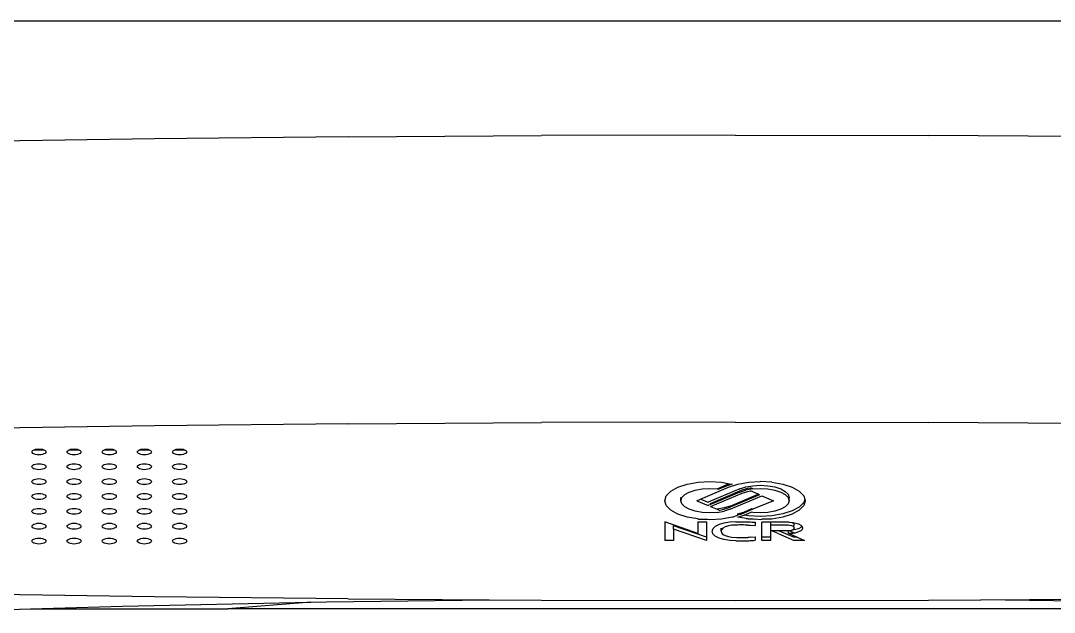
# Model space of a CAD drawing. Extents: x 41.9 to 126, y -21.3 to 38.1.
# Drawn here: x 73.118 to 73.706, y 18.525 to 18.861 of the extents above; entities that cross this region are included whole.
import ezdxf

# ---------------------------------------------------------------- set-up
doc = ezdxf.new("R2010")
doc.units = 0
doc.layers.get('0').update_dxf_attribs({"linetype": 'CONTINUOUS'})
doc.layers.add('AIO_ARQUITETURA', color=8, linetype='CONTINUOUS')

# ---------------------------------------------------------------- blocks, each defined once
blk = doc.blocks.new('Planta Baixa - R00')
at = {"layer": 'AIO_ARQUITETURA'}
for p, q in [((1.43164, 7.11242), (1.8729, 7.11242)), ((1.65227, 7.09614), (1.62475, 7.09609)), ((1.65227, 7.09614), (1.67979, 7.09609)), ((1.56973, 7.09562), (1.54223, 7.09521)), ((1.59724, 7.09591), (1.56973, 7.09562)), ((1.59724, 7.09591), (1.62475, 7.09609)), ((1.7073, 7.09591), (1.67979, 7.09609)), ((1.59724, 7.05513), (1.56973, 7.05483)), ((1.59724, 7.05513), (1.62475, 7.0553)), ((1.65227, 7.05536), (1.62475, 7.0553)), ((1.65227, 7.05536), (1.67979, 7.0553)), ((1.7073, 7.05513), (1.67979, 7.0553)), ((1.56973, 7.05483), (1.54223, 7.05442)), ((1.55227, 7.05113), (1.55231, 7.05124)), ((1.55231, 7.05103), (1.55227, 7.05113)), ((1.55231, 7.05124), (1.55241, 7.05135)), ((1.55241, 7.05092), (1.55231, 7.05103)), ((1.55241, 7.05135), (1.55258, 7.05144)), ((1.55256, 7.05084), (1.55241, 7.05092)), ((1.55277, 7.05077), (1.55256, 7.05084)), ((1.55258, 7.05144), (1.55277, 7.0515)), ((1.55258, 7.05144), (1.55396, 7.05144)), ((1.55277, 7.0515), (1.55301, 7.05154)), ((1.55301, 7.05073), (1.55277, 7.05077)), ((1.55301, 7.05154), (1.55327, 7.05156)), ((1.55327, 7.05071), (1.55301, 7.05073)), ((1.55327, 7.05156), (1.55353, 7.05154)), ((1.55353, 7.05073), (1.55327, 7.05071)), ((1.55353, 7.05154), (1.55377, 7.0515)), ((1.55377, 7.05077), (1.55353, 7.05073)), ((1.55377, 7.0515), (1.55396, 7.05144)), ((1.55398, 7.05084), (1.55377, 7.05077)), ((1.55396, 7.05144), (1.55414, 7.05135)), ((1.55414, 7.05092), (1.55398, 7.05084)), ((1.55414, 7.05135), (1.55424, 7.05124)), ((1.55424, 7.05103), (1.55414, 7.05092)), ((1.55424, 7.05124), (1.55427, 7.05113)), ((1.55427, 7.05113), (1.55424, 7.05103)), ((1.55727, 7.05113), (1.55731, 7.05124)), ((1.55731, 7.05103), (1.55727, 7.05113)), ((1.55731, 7.05124), (1.55741, 7.05135)), ((1.55741, 7.05092), (1.55731, 7.05103)), ((1.55741, 7.05135), (1.55758, 7.05144)), ((1.55756, 7.05084), (1.55741, 7.05092)), ((1.55777, 7.05077), (1.55756, 7.05084)), ((1.55758, 7.05144), (1.55777, 7.0515)), ((1.55758, 7.05144), (1.55896, 7.05144)), ((1.55777, 7.0515), (1.55801, 7.05154)), ((1.55801, 7.05073), (1.55777, 7.05077)), ((1.55801, 7.05154), (1.55827, 7.05156)), ((1.55827, 7.05071), (1.55801, 7.05073)), ((1.55827, 7.05156), (1.55853, 7.05154)), ((1.55853, 7.05073), (1.55827, 7.05071)), ((1.55853, 7.05154), (1.55877, 7.0515)), ((1.55877, 7.05077), (1.55853, 7.05073)), ((1.55877, 7.0515), (1.55896, 7.05144)), ((1.55898, 7.05084), (1.55877, 7.05077)), ((1.55896, 7.05144), (1.55914, 7.05135)), ((1.55914, 7.05092), (1.55898, 7.05084)), ((1.55914, 7.05135), (1.55924, 7.05124)), ((1.55924, 7.05103), (1.55914, 7.05092)), ((1.55924, 7.05124), (1.55927, 7.05113)), ((1.55927, 7.05113), (1.55924, 7.05103)), ((1.56227, 7.05113), (1.56231, 7.05124)), ((1.56231, 7.05103), (1.56227, 7.05113)), ((1.56231, 7.05124), (1.56241, 7.05135)), ((1.56241, 7.05092), (1.56231, 7.05103)), ((1.56241, 7.05135), (1.56258, 7.05144)), ((1.56256, 7.05084), (1.56241, 7.05092)), ((1.56277, 7.05077), (1.56256, 7.05084)), ((1.56258, 7.05144), (1.56277, 7.0515)), ((1.56258, 7.05144), (1.56396, 7.05144)), ((1.56277, 7.0515), (1.56301, 7.05154)), ((1.56301, 7.05073), (1.56277, 7.05077)), ((1.56301, 7.05154), (1.56327, 7.05156)), ((1.56327, 7.05071), (1.56301, 7.05073)), ((1.56327, 7.05156), (1.56353, 7.05154)), ((1.56353, 7.05073), (1.56327, 7.05071)), ((1.56353, 7.05154), (1.56377, 7.0515)), ((1.56377, 7.05077), (1.56353, 7.05073)), ((1.56377, 7.0515), (1.56396, 7.05144)), ((1.56398, 7.05084), (1.56377, 7.05077)), ((1.56396, 7.05144), (1.56414, 7.05135)), ((1.56414, 7.05092), (1.56398, 7.05084)), ((1.56414, 7.05135), (1.56424, 7.05124)), ((1.56424, 7.05103), (1.56414, 7.05092)), ((1.56424, 7.05124), (1.56427, 7.05113)), ((1.56427, 7.05113), (1.56424, 7.05103)), ((1.56727, 7.05113), (1.56731, 7.05124)), ((1.56731, 7.05103), (1.56727, 7.05113)), ((1.56731, 7.05124), (1.56741, 7.05135)), ((1.56741, 7.05092), (1.56731, 7.05103)), ((1.56741, 7.05135), (1.56757, 7.05144)), ((1.56756, 7.05084), (1.56741, 7.05092)), ((1.56777, 7.05077), (1.56756, 7.05084)), ((1.56757, 7.05144), (1.56777, 7.0515)), ((1.56757, 7.05144), (1.56896, 7.05144)), ((1.56777, 7.0515), (1.56801, 7.05154)), ((1.56801, 7.05073), (1.56777, 7.05077)), ((1.56801, 7.05154), (1.56827, 7.05156)), ((1.56827, 7.05071), (1.56801, 7.05073)), ((1.56827, 7.05156), (1.56853, 7.05154)), ((1.56853, 7.05073), (1.56827, 7.05071)), ((1.56853, 7.05154), (1.56877, 7.0515)), ((1.56877, 7.05077), (1.56853, 7.05073)), ((1.56877, 7.0515), (1.56896, 7.05144)), ((1.56898, 7.05084), (1.56877, 7.05077)), ((1.56896, 7.05144), (1.56914, 7.05135)), ((1.56914, 7.05092), (1.56898, 7.05084)), ((1.56914, 7.05135), (1.56924, 7.05124)), ((1.56924, 7.05103), (1.56914, 7.05092)), ((1.56924, 7.05124), (1.56927, 7.05113)), ((1.56927, 7.05113), (1.56924, 7.05103)), ((1.57227, 7.05113), (1.57231, 7.05124)), ((1.57231, 7.05103), (1.57227, 7.05113)), ((1.57231, 7.05124), (1.57241, 7.05135)), ((1.57241, 7.05092), (1.57231, 7.05103)), ((1.57241, 7.05135), (1.57258, 7.05144)), ((1.57256, 7.05084), (1.57241, 7.05092)), ((1.57277, 7.05077), (1.57256, 7.05084)), ((1.57258, 7.05144), (1.57277, 7.0515)), ((1.57258, 7.05144), (1.57396, 7.05144)), ((1.57277, 7.0515), (1.57301, 7.05154)), ((1.57301, 7.05073), (1.57277, 7.05077)), ((1.57301, 7.05154), (1.57327, 7.05156)), ((1.57327, 7.05071), (1.57301, 7.05073)), ((1.57327, 7.05156), (1.57353, 7.05154)), ((1.57353, 7.05073), (1.57327, 7.05071)), ((1.57353, 7.05154), (1.57377, 7.0515)), ((1.57377, 7.05077), (1.57353, 7.05073)), ((1.57377, 7.0515), (1.57396, 7.05144)), ((1.57398, 7.05084), (1.57377, 7.05077)), ((1.57396, 7.05144), (1.57414, 7.05135)), ((1.57414, 7.05092), (1.57398, 7.05084)), ((1.57414, 7.05135), (1.57424, 7.05124)), ((1.57424, 7.05103), (1.57414, 7.05092)), ((1.57424, 7.05124), (1.57427, 7.05113)), ((1.57427, 7.05113), (1.57424, 7.05103)), ((1.55227, 7.04902), (1.55231, 7.04913)), ((1.55231, 7.04913), (1.55241, 7.04923)), ((1.55241, 7.04923), (1.55256, 7.04932)), ((1.55256, 7.04932), (1.55277, 7.04939)), ((1.55277, 7.04939), (1.55301, 7.04943)), ((1.55301, 7.04943), (1.55327, 7.04944)), ((1.55327, 7.04944), (1.55353, 7.04943)), ((1.55353, 7.04943), (1.55377, 7.04939)), ((1.55377, 7.04939), (1.55398, 7.04932)), ((1.55398, 7.04932), (1.55414, 7.04923)), ((1.55414, 7.04923), (1.55424, 7.04913)), ((1.55424, 7.04913), (1.55427, 7.04902)), ((1.55727, 7.04902), (1.55731, 7.04913)), ((1.55731, 7.04913), (1.55741, 7.04923)), ((1.55741, 7.04923), (1.55756, 7.04932)), ((1.55756, 7.04932), (1.55777, 7.04939)), ((1.55777, 7.04939), (1.55801, 7.04943)), ((1.55801, 7.04943), (1.55827, 7.04944)), ((1.55827, 7.04944), (1.55853, 7.04943)), ((1.55853, 7.04943), (1.55877, 7.04939)), ((1.55877, 7.04939), (1.55898, 7.04932)), ((1.55898, 7.04932), (1.55914, 7.04923)), ((1.55914, 7.04923), (1.55924, 7.04913)), ((1.55924, 7.04913), (1.55927, 7.04902)), ((1.56227, 7.04902), (1.56231, 7.04913)), ((1.56231, 7.04913), (1.56241, 7.04923)), ((1.56241, 7.04923), (1.56256, 7.04932)), ((1.56256, 7.04932), (1.56277, 7.04939)), ((1.56277, 7.04939), (1.56301, 7.04943)), ((1.56301, 7.04943), (1.56327, 7.04944)), ((1.56327, 7.04944), (1.56353, 7.04943)), ((1.56353, 7.04943), (1.56377, 7.04939)), ((1.56377, 7.04939), (1.56398, 7.04932)), ((1.56398, 7.04932), (1.56414, 7.04923)), ((1.56414, 7.04923), (1.56424, 7.04913)), ((1.56424, 7.04913), (1.56427, 7.04902)), ((1.56727, 7.04902), (1.56731, 7.04913)), ((1.56731, 7.04913), (1.56741, 7.04923)), ((1.56741, 7.04923), (1.56756, 7.04932)), ((1.56756, 7.04932), (1.56777, 7.04939)), ((1.56777, 7.04939), (1.56801, 7.04943)), ((1.56801, 7.04943), (1.56827, 7.04944)), ((1.56827, 7.04944), (1.56853, 7.04943)), ((1.56853, 7.04943), (1.56877, 7.04939)), ((1.56877, 7.04939), (1.56898, 7.04932)), ((1.56898, 7.04932), (1.56914, 7.04923)), ((1.56914, 7.04923), (1.56924, 7.04913)), ((1.56924, 7.04913), (1.56927, 7.04902)), ((1.57227, 7.04902), (1.57231, 7.04913)), ((1.57231, 7.04913), (1.57241, 7.04923)), ((1.57241, 7.04923), (1.57256, 7.04932)), ((1.57256, 7.04932), (1.57277, 7.04939)), ((1.57277, 7.04939), (1.57301, 7.04943)), ((1.57301, 7.04943), (1.57327, 7.04944)), ((1.57327, 7.04944), (1.57353, 7.04943)), ((1.57353, 7.04943), (1.57377, 7.04939)), ((1.57377, 7.04939), (1.57398, 7.04932)), ((1.57398, 7.04932), (1.57414, 7.04923)), ((1.57414, 7.04923), (1.57424, 7.04913)), ((1.57424, 7.04913), (1.57427, 7.04902)), ((1.55231, 7.04891), (1.55227, 7.04902)), ((1.55241, 7.04881), (1.55231, 7.04891)), ((1.55256, 7.04872), (1.55241, 7.04881)), ((1.55277, 7.04866), (1.55256, 7.04872)), ((1.55301, 7.04861), (1.55277, 7.04866)), ((1.55327, 7.0486), (1.55301, 7.04861)), ((1.55353, 7.04861), (1.55327, 7.0486)), ((1.55377, 7.04866), (1.55353, 7.04861)), ((1.55398, 7.04872), (1.55377, 7.04866)), ((1.55414, 7.04881), (1.55398, 7.04872)), ((1.55424, 7.04891), (1.55414, 7.04881)), ((1.55427, 7.04902), (1.55424, 7.04891)), ((1.55731, 7.04891), (1.55727, 7.04902)), ((1.55741, 7.04881), (1.55731, 7.04891)), ((1.55756, 7.04872), (1.55741, 7.04881)), ((1.55777, 7.04866), (1.55756, 7.04872)), ((1.55801, 7.04861), (1.55777, 7.04866)), ((1.55827, 7.0486), (1.55801, 7.04861)), ((1.55853, 7.04861), (1.55827, 7.0486)), ((1.55877, 7.04866), (1.55853, 7.04861)), ((1.55898, 7.04872), (1.55877, 7.04866)), ((1.55914, 7.04881), (1.55898, 7.04872)), ((1.55924, 7.04891), (1.55914, 7.04881)), ((1.55927, 7.04902), (1.55924, 7.04891)), ((1.56231, 7.04891), (1.56227, 7.04902)), ((1.56241, 7.04881), (1.56231, 7.04891)), ((1.56256, 7.04872), (1.56241, 7.04881)), ((1.56277, 7.04866), (1.56256, 7.04872)), ((1.56301, 7.04861), (1.56277, 7.04866)), ((1.56327, 7.0486), (1.56301, 7.04861)), ((1.56353, 7.04861), (1.56327, 7.0486)), ((1.56377, 7.04866), (1.56353, 7.04861)), ((1.56398, 7.04872), (1.56377, 7.04866)), ((1.56414, 7.04881), (1.56398, 7.04872)), ((1.56424, 7.04891), (1.56414, 7.04881)), ((1.56427, 7.04902), (1.56424, 7.04891)), ((1.56731, 7.04891), (1.56727, 7.04902)), ((1.56741, 7.04881), (1.56731, 7.04891)), ((1.56756, 7.04872), (1.56741, 7.04881)), ((1.56777, 7.04866), (1.56756, 7.04872)), ((1.56801, 7.04861), (1.56777, 7.04866)), ((1.56827, 7.0486), (1.56801, 7.04861)), ((1.56853, 7.04861), (1.56827, 7.0486)), ((1.56877, 7.04866), (1.56853, 7.04861)), ((1.56898, 7.04872), (1.56877, 7.04866)), ((1.56914, 7.04881), (1.56898, 7.04872)), ((1.56924, 7.04891), (1.56914, 7.04881)), ((1.56927, 7.04902), (1.56924, 7.04891)), ((1.57231, 7.04891), (1.57227, 7.04902)), ((1.57241, 7.04881), (1.57231, 7.04891)), ((1.57256, 7.04872), (1.57241, 7.04881)), ((1.57277, 7.04866), (1.57256, 7.04872)), ((1.57301, 7.04861), (1.57277, 7.04866)), ((1.57327, 7.0486), (1.57301, 7.04861)), ((1.57353, 7.04861), (1.57327, 7.0486)), ((1.57377, 7.04866), (1.57353, 7.04861)), ((1.57398, 7.04872), (1.57377, 7.04866)), ((1.57414, 7.04881), (1.57398, 7.04872)), ((1.57424, 7.04891), (1.57414, 7.04881)), ((1.57427, 7.04902), (1.57424, 7.04891)), ((1.55227, 7.04691), (1.55231, 7.04702)), ((1.55231, 7.0468), (1.55227, 7.04691)), ((1.55231, 7.04702), (1.55241, 7.04712)), ((1.55241, 7.0467), (1.55231, 7.0468)), ((1.55241, 7.04712), (1.55256, 7.04721)), ((1.55256, 7.04661), (1.55241, 7.0467)), ((1.55256, 7.04721), (1.55277, 7.04727)), ((1.55277, 7.04654), (1.55256, 7.04661)), ((1.55277, 7.04727), (1.55301, 7.04732)), ((1.55301, 7.0465), (1.55277, 7.04654)), ((1.55301, 7.04732), (1.55327, 7.04733)), ((1.55327, 7.04649), (1.55301, 7.0465)), ((1.55327, 7.04733), (1.55353, 7.04732)), ((1.55353, 7.0465), (1.55327, 7.04649)), ((1.55353, 7.04732), (1.55377, 7.04727)), ((1.55377, 7.04654), (1.55353, 7.0465)), ((1.55377, 7.04727), (1.55398, 7.04721)), ((1.55398, 7.04661), (1.55377, 7.04654)), ((1.55398, 7.04721), (1.55414, 7.04712)), ((1.55414, 7.0467), (1.55398, 7.04661)), ((1.55414, 7.04712), (1.55424, 7.04702)), ((1.55424, 7.0468), (1.55414, 7.0467)), ((1.55424, 7.04702), (1.55427, 7.04691)), ((1.55427, 7.04691), (1.55424, 7.0468)), ((1.55727, 7.04691), (1.55731, 7.04702)), ((1.55731, 7.0468), (1.55727, 7.04691)), ((1.55731, 7.04702), (1.55741, 7.04712)), ((1.55741, 7.0467), (1.55731, 7.0468)), ((1.55741, 7.04712), (1.55756, 7.04721)), ((1.55756, 7.04661), (1.55741, 7.0467)), ((1.55756, 7.04721), (1.55777, 7.04727)), ((1.55777, 7.04654), (1.55756, 7.04661)), ((1.55777, 7.04727), (1.55801, 7.04732)), ((1.55801, 7.0465), (1.55777, 7.04654)), ((1.55801, 7.04732), (1.55827, 7.04733)), ((1.55827, 7.04649), (1.55801, 7.0465)), ((1.55827, 7.04733), (1.55853, 7.04732)), ((1.55853, 7.0465), (1.55827, 7.04649)), ((1.55853, 7.04732), (1.55877, 7.04727)), ((1.55877, 7.04654), (1.55853, 7.0465)), ((1.55877, 7.04727), (1.55898, 7.04721)), ((1.55898, 7.04661), (1.55877, 7.04654)), ((1.55898, 7.04721), (1.55914, 7.04712)), ((1.55914, 7.0467), (1.55898, 7.04661)), ((1.55914, 7.04712), (1.55924, 7.04702)), ((1.55924, 7.0468), (1.55914, 7.0467)), ((1.55924, 7.04702), (1.55927, 7.04691)), ((1.55927, 7.04691), (1.55924, 7.0468)), ((1.56227, 7.04691), (1.56231, 7.04702)), ((1.56231, 7.0468), (1.56227, 7.04691)), ((1.56231, 7.04702), (1.56241, 7.04712)), ((1.56241, 7.0467), (1.56231, 7.0468)), ((1.56241, 7.04712), (1.56256, 7.04721)), ((1.56256, 7.04661), (1.56241, 7.0467)), ((1.56256, 7.04721), (1.56277, 7.04727)), ((1.56277, 7.04654), (1.56256, 7.04661)), ((1.56277, 7.04727), (1.56301, 7.04732)), ((1.56301, 7.0465), (1.56277, 7.04654)), ((1.56301, 7.04732), (1.56327, 7.04733)), ((1.56327, 7.04649), (1.56301, 7.0465)), ((1.56327, 7.04733), (1.56353, 7.04732)), ((1.56353, 7.0465), (1.56327, 7.04649)), ((1.56353, 7.04732), (1.56377, 7.04727)), ((1.56377, 7.04654), (1.56353, 7.0465)), ((1.56377, 7.04727), (1.56398, 7.04721)), ((1.56398, 7.04661), (1.56377, 7.04654)), ((1.56398, 7.04721), (1.56414, 7.04712)), ((1.56414, 7.0467), (1.56398, 7.04661)), ((1.56414, 7.04712), (1.56424, 7.04702)), ((1.56424, 7.0468), (1.56414, 7.0467)), ((1.56424, 7.04702), (1.56427, 7.04691)), ((1.56427, 7.04691), (1.56424, 7.0468)), ((1.56727, 7.04691), (1.56731, 7.04702)), ((1.56731, 7.0468), (1.56727, 7.04691)), ((1.56731, 7.04702), (1.56741, 7.04712)), ((1.56741, 7.0467), (1.56731, 7.0468)), ((1.56741, 7.04712), (1.56756, 7.04721)), ((1.56756, 7.04661), (1.56741, 7.0467)), ((1.56756, 7.04721), (1.56777, 7.04727)), ((1.56777, 7.04654), (1.56756, 7.04661)), ((1.56777, 7.04727), (1.56801, 7.04732)), ((1.56801, 7.0465), (1.56777, 7.04654)), ((1.56801, 7.04732), (1.56827, 7.04733)), ((1.56827, 7.04649), (1.56801, 7.0465)), ((1.56827, 7.04733), (1.56853, 7.04732)), ((1.56853, 7.0465), (1.56827, 7.04649)), ((1.56853, 7.04732), (1.56877, 7.04727)), ((1.56877, 7.04654), (1.56853, 7.0465)), ((1.56877, 7.04727), (1.56898, 7.04721)), ((1.56898, 7.04661), (1.56877, 7.04654)), ((1.56898, 7.04721), (1.56914, 7.04712)), ((1.56914, 7.0467), (1.56898, 7.04661)), ((1.56914, 7.04712), (1.56924, 7.04702)), ((1.56924, 7.0468), (1.56914, 7.0467)), ((1.56924, 7.04702), (1.56927, 7.04691)), ((1.56927, 7.04691), (1.56924, 7.0468)), ((1.57227, 7.04691), (1.57231, 7.04702)), ((1.57231, 7.0468), (1.57227, 7.04691)), ((1.57231, 7.04702), (1.57241, 7.04712)), ((1.57241, 7.0467), (1.57231, 7.0468)), ((1.57241, 7.04712), (1.57256, 7.04721)), ((1.57256, 7.04661), (1.57241, 7.0467)), ((1.57256, 7.04721), (1.57277, 7.04727)), ((1.57277, 7.04654), (1.57256, 7.04661)), ((1.57277, 7.04727), (1.57301, 7.04732)), ((1.57301, 7.0465), (1.57277, 7.04654)), ((1.57301, 7.04732), (1.57327, 7.04733)), ((1.57327, 7.04649), (1.57301, 7.0465)), ((1.57327, 7.04733), (1.57353, 7.04732)), ((1.57353, 7.0465), (1.57327, 7.04649)), ((1.57353, 7.04732), (1.57377, 7.04727)), ((1.57377, 7.04654), (1.57353, 7.0465)), ((1.57377, 7.04727), (1.57398, 7.04721)), ((1.57398, 7.04661), (1.57377, 7.04654)), ((1.57398, 7.04721), (1.57414, 7.04712)), ((1.57414, 7.0467), (1.57398, 7.04661)), ((1.57414, 7.04712), (1.57424, 7.04702)), ((1.57424, 7.0468), (1.57414, 7.0467)), ((1.57424, 7.04702), (1.57427, 7.04691)), ((1.57427, 7.04691), (1.57424, 7.0468)), ((1.64415, 7.04612), (1.64547, 7.04655)), ((1.64547, 7.04655), (1.64701, 7.04682)), ((1.64701, 7.04682), (1.64867, 7.04691)), ((1.64867, 7.04691), (1.65033, 7.04682)), ((1.64973, 7.04588), (1.65135, 7.04657)), ((1.65102, 7.04628), (1.64997, 7.04583)), ((1.65033, 7.04682), (1.65148, 7.04661)), ((1.65187, 7.04655), (1.65102, 7.04628)), ((1.65135, 7.04657), (1.65148, 7.04661)), ((1.65135, 7.04612), (1.65267, 7.04655)), ((1.65148, 7.04661), (1.65187, 7.04655)), ((1.65267, 7.04655), (1.65421, 7.04682)), ((1.65297, 7.04588), (1.65382, 7.04616)), ((1.65382, 7.04616), (1.65481, 7.04633)), ((1.65421, 7.04682), (1.65587, 7.04691)), ((1.65481, 7.04633), (1.65587, 7.04639)), ((1.65753, 7.04682), (1.65587, 7.04691)), ((1.65587, 7.04639), (1.65693, 7.04633)), ((1.65693, 7.04633), (1.65792, 7.04616)), ((1.65753, 7.04682), (1.65907, 7.04655)), ((1.65792, 7.04616), (1.65877, 7.04588)), ((1.65907, 7.04655), (1.6604, 7.04612)), ((1.55227, 7.0448), (1.55231, 7.0449)), ((1.55231, 7.04469), (1.55227, 7.0448)), ((1.55231, 7.0449), (1.55241, 7.04501)), ((1.55241, 7.04458), (1.55231, 7.04469)), ((1.55241, 7.04501), (1.55256, 7.04509)), ((1.55256, 7.04509), (1.55277, 7.04516)), ((1.55277, 7.04516), (1.55301, 7.0452)), ((1.55301, 7.0452), (1.55327, 7.04522)), ((1.55327, 7.04522), (1.55353, 7.0452)), ((1.55353, 7.0452), (1.55377, 7.04516)), ((1.55377, 7.04516), (1.55398, 7.04509)), ((1.55398, 7.04509), (1.55414, 7.04501)), ((1.55414, 7.04501), (1.55424, 7.0449)), ((1.55424, 7.04469), (1.55414, 7.04458)), ((1.55424, 7.0449), (1.55427, 7.0448)), ((1.55427, 7.0448), (1.55424, 7.04469)), ((1.55727, 7.0448), (1.55731, 7.0449)), ((1.55731, 7.04469), (1.55727, 7.0448)), ((1.55731, 7.0449), (1.55741, 7.04501)), ((1.55741, 7.04458), (1.55731, 7.04469)), ((1.55741, 7.04501), (1.55756, 7.04509)), ((1.55756, 7.04509), (1.55777, 7.04516)), ((1.55777, 7.04516), (1.55801, 7.0452)), ((1.55801, 7.0452), (1.55827, 7.04522)), ((1.55827, 7.04522), (1.55853, 7.0452)), ((1.55853, 7.0452), (1.55877, 7.04516)), ((1.55877, 7.04516), (1.55898, 7.04509)), ((1.55898, 7.04509), (1.55914, 7.04501)), ((1.55914, 7.04501), (1.55924, 7.0449)), ((1.55924, 7.04469), (1.55914, 7.04458)), ((1.55924, 7.0449), (1.55927, 7.0448)), ((1.55927, 7.0448), (1.55924, 7.04469)), ((1.56227, 7.0448), (1.56231, 7.0449)), ((1.56231, 7.04469), (1.56227, 7.0448)), ((1.56231, 7.0449), (1.56241, 7.04501)), ((1.56241, 7.04458), (1.56231, 7.04469)), ((1.56241, 7.04501), (1.56256, 7.04509)), ((1.56256, 7.04509), (1.56277, 7.04516)), ((1.56277, 7.04516), (1.56301, 7.0452)), ((1.56301, 7.0452), (1.56327, 7.04522)), ((1.56327, 7.04522), (1.56353, 7.0452)), ((1.56353, 7.0452), (1.56377, 7.04516)), ((1.56377, 7.04516), (1.56398, 7.04509)), ((1.56398, 7.04509), (1.56414, 7.04501)), ((1.56414, 7.04501), (1.56424, 7.0449)), ((1.56424, 7.04469), (1.56414, 7.04458)), ((1.56424, 7.0449), (1.56427, 7.0448)), ((1.56427, 7.0448), (1.56424, 7.04469)), ((1.56727, 7.0448), (1.56731, 7.0449)), ((1.56731, 7.04469), (1.56727, 7.0448)), ((1.56731, 7.0449), (1.56741, 7.04501)), ((1.56741, 7.04458), (1.56731, 7.04469)), ((1.56741, 7.04501), (1.56756, 7.04509)), ((1.56756, 7.04509), (1.56777, 7.04516)), ((1.56777, 7.04516), (1.56801, 7.0452)), ((1.56801, 7.0452), (1.56827, 7.04522)), ((1.56827, 7.04522), (1.56853, 7.0452)), ((1.56853, 7.0452), (1.56877, 7.04516)), ((1.56877, 7.04516), (1.56898, 7.04509)), ((1.56898, 7.04509), (1.56914, 7.04501)), ((1.56914, 7.04501), (1.56924, 7.0449)), ((1.56924, 7.04469), (1.56914, 7.04458)), ((1.56924, 7.0449), (1.56927, 7.0448)), ((1.56927, 7.0448), (1.56924, 7.04469)), ((1.57227, 7.0448), (1.57231, 7.0449)), ((1.57231, 7.04469), (1.57227, 7.0448)), ((1.57231, 7.0449), (1.57241, 7.04501)), ((1.57241, 7.04458), (1.57231, 7.04469)), ((1.57241, 7.04501), (1.57256, 7.04509)), ((1.57256, 7.04509), (1.57277, 7.04516)), ((1.57277, 7.04516), (1.57301, 7.0452)), ((1.57301, 7.0452), (1.57327, 7.04522)), ((1.57327, 7.04522), (1.57353, 7.0452)), ((1.57353, 7.0452), (1.57377, 7.04516)), ((1.57377, 7.04516), (1.57398, 7.04509)), ((1.57398, 7.04509), (1.57414, 7.04501)), ((1.57414, 7.04501), (1.57424, 7.0449)), ((1.57424, 7.04469), (1.57414, 7.04458)), ((1.57424, 7.0449), (1.57427, 7.0448)), ((1.57427, 7.0448), (1.57424, 7.04469)), ((1.64227, 7.0442), (1.64249, 7.0449)), ((1.64249, 7.0449), (1.64313, 7.04556)), ((1.64313, 7.04556), (1.64415, 7.04612)), ((1.64471, 7.04465), (1.64512, 7.04507)), ((1.64512, 7.04507), (1.64577, 7.04543)), ((1.64577, 7.04543), (1.64662, 7.0457)), ((1.64662, 7.0457), (1.64761, 7.04588)), ((1.64736, 7.04443), (1.65135, 7.04612)), ((1.64761, 7.04588), (1.64867, 7.04594)), ((1.65297, 7.04588), (1.64845, 7.04397)), ((1.64867, 7.04594), (1.64973, 7.04588)), ((1.6488, 7.04382), (1.6533, 7.04572)), ((1.65297, 7.04543), (1.6488, 7.04367)), ((1.6488, 7.04337), (1.6533, 7.04527)), ((1.64973, 7.04588), (1.64997, 7.04583)), ((1.65574, 7.04504), (1.65124, 7.04314)), ((1.65157, 7.04343), (1.65556, 7.04512)), ((1.65157, 7.04298), (1.6561, 7.04489)), ((1.65297, 7.04543), (1.65382, 7.0457)), ((1.6533, 7.04572), (1.65407, 7.04597)), ((1.6533, 7.04527), (1.65407, 7.04552)), ((1.65481, 7.04588), (1.65382, 7.0457)), ((1.65407, 7.04597), (1.65445, 7.04604)), ((1.65407, 7.04552), (1.65445, 7.04559)), ((1.65481, 7.04588), (1.65445, 7.04604)), ((1.65556, 7.04512), (1.65445, 7.04559)), ((1.65481, 7.04588), (1.65587, 7.04594)), ((1.65574, 7.04504), (1.65556, 7.04512)), ((1.65587, 7.04594), (1.65693, 7.04588)), ((1.6561, 7.04489), (1.65772, 7.0442)), ((1.65693, 7.04588), (1.65792, 7.0457)), ((1.65792, 7.0457), (1.65877, 7.04543)), ((1.65877, 7.04588), (1.65942, 7.04552)), ((1.65877, 7.04543), (1.65942, 7.04507)), ((1.65942, 7.04552), (1.65983, 7.04511)), ((1.65942, 7.04507), (1.65983, 7.04465)), ((1.65983, 7.04511), (1.65997, 7.04466)), ((1.6604, 7.04612), (1.66141, 7.04556)), ((1.66141, 7.04556), (1.66205, 7.0449)), ((1.66205, 7.0449), (1.6622, 7.04443)), ((1.55256, 7.0445), (1.55241, 7.04458)), ((1.55277, 7.04443), (1.55256, 7.0445)), ((1.55301, 7.04439), (1.55277, 7.04443)), ((1.55327, 7.04437), (1.55301, 7.04439)), ((1.55353, 7.04439), (1.55327, 7.04437)), ((1.55377, 7.04443), (1.55353, 7.04439)), ((1.55398, 7.0445), (1.55377, 7.04443)), ((1.55414, 7.04458), (1.55398, 7.0445)), ((1.55756, 7.0445), (1.55741, 7.04458)), ((1.55777, 7.04443), (1.55756, 7.0445)), ((1.55801, 7.04439), (1.55777, 7.04443)), ((1.55827, 7.04437), (1.55801, 7.04439)), ((1.55853, 7.04439), (1.55827, 7.04437)), ((1.55877, 7.04443), (1.55853, 7.04439)), ((1.55898, 7.0445), (1.55877, 7.04443)), ((1.55914, 7.04458), (1.55898, 7.0445)), ((1.56256, 7.0445), (1.56241, 7.04458)), ((1.56277, 7.04443), (1.56256, 7.0445)), ((1.56301, 7.04439), (1.56277, 7.04443)), ((1.56327, 7.04437), (1.56301, 7.04439)), ((1.56353, 7.04439), (1.56327, 7.04437)), ((1.56377, 7.04443), (1.56353, 7.04439)), ((1.56398, 7.0445), (1.56377, 7.04443)), ((1.56414, 7.04458), (1.56398, 7.0445)), ((1.56756, 7.0445), (1.56741, 7.04458)), ((1.56777, 7.04443), (1.56756, 7.0445)), ((1.56801, 7.04439), (1.56777, 7.04443)), ((1.56827, 7.04437), (1.56801, 7.04439)), ((1.56853, 7.04439), (1.56827, 7.04437)), ((1.56877, 7.04443), (1.56853, 7.04439)), ((1.56898, 7.0445), (1.56877, 7.04443)), ((1.56914, 7.04458), (1.56898, 7.0445)), ((1.57256, 7.0445), (1.57241, 7.04458)), ((1.57277, 7.04443), (1.57256, 7.0445)), ((1.57301, 7.04439), (1.57277, 7.04443)), ((1.57327, 7.04437), (1.57301, 7.04439)), ((1.57353, 7.04439), (1.57327, 7.04437)), ((1.57377, 7.04443), (1.57353, 7.04439)), ((1.57398, 7.0445), (1.57377, 7.04443)), ((1.57414, 7.04458), (1.57398, 7.0445)), ((1.64249, 7.0435), (1.64227, 7.0442)), ((1.64313, 7.04285), (1.64249, 7.0435)), ((1.64464, 7.04443), (1.64457, 7.04466)), ((1.64457, 7.0442), (1.64457, 7.04466)), ((1.64457, 7.0442), (1.64464, 7.04443)), ((1.64471, 7.04376), (1.64457, 7.0442)), ((1.64464, 7.04443), (1.64471, 7.04465)), ((1.64512, 7.04334), (1.64471, 7.04376)), ((1.64577, 7.04298), (1.64512, 7.04334)), ((1.64682, 7.0442), (1.64736, 7.04443)), ((1.64682, 7.0442), (1.64845, 7.04352)), ((1.64736, 7.04443), (1.64845, 7.04397)), ((1.6488, 7.04367), (1.64845, 7.04352)), ((1.6488, 7.04367), (1.6488, 7.04382)), ((1.6488, 7.04337), (1.64973, 7.04298)), ((1.65157, 7.04343), (1.65072, 7.04316)), ((1.65772, 7.0442), (1.65481, 7.04298)), ((1.65942, 7.04334), (1.65877, 7.04298)), ((1.65983, 7.04376), (1.65942, 7.04334)), ((1.65983, 7.04465), (1.6599, 7.04443)), ((1.65997, 7.0442), (1.65983, 7.04376)), ((1.65997, 7.04466), (1.6599, 7.04443)), ((1.6599, 7.04443), (1.65997, 7.0442)), ((1.65997, 7.0442), (1.65997, 7.04466)), ((1.66141, 7.0433), (1.6604, 7.04274)), ((1.66205, 7.04396), (1.66141, 7.0433)), ((1.66205, 7.0435), (1.66141, 7.04285)), ((1.6622, 7.04443), (1.66205, 7.04396)), ((1.66227, 7.0442), (1.66205, 7.0435)), ((1.6622, 7.04443), (1.66227, 7.0442)), ((1.55227, 7.04268), (1.55231, 7.04279)), ((1.55231, 7.04257), (1.55227, 7.04268)), ((1.55231, 7.04279), (1.55241, 7.04289)), ((1.55241, 7.04247), (1.55231, 7.04257)), ((1.55241, 7.04289), (1.55256, 7.04298)), ((1.55256, 7.04238), (1.55241, 7.04247)), ((1.55256, 7.04298), (1.55277, 7.04305)), ((1.55277, 7.04232), (1.55256, 7.04238)), ((1.55277, 7.04305), (1.55301, 7.04309)), ((1.55301, 7.04227), (1.55277, 7.04232)), ((1.55301, 7.04309), (1.55327, 7.0431)), ((1.55327, 7.04226), (1.55301, 7.04227)), ((1.55327, 7.0431), (1.55353, 7.04309)), ((1.55353, 7.04227), (1.55327, 7.04226)), ((1.55353, 7.04309), (1.55377, 7.04305)), ((1.55377, 7.04232), (1.55353, 7.04227)), ((1.55377, 7.04305), (1.55398, 7.04298)), ((1.55398, 7.04238), (1.55377, 7.04232)), ((1.55398, 7.04298), (1.55414, 7.04289)), ((1.55414, 7.04247), (1.55398, 7.04238)), ((1.55414, 7.04289), (1.55424, 7.04279)), ((1.55424, 7.04257), (1.55414, 7.04247)), ((1.55424, 7.04279), (1.55427, 7.04268)), ((1.55427, 7.04268), (1.55424, 7.04257)), ((1.55727, 7.04268), (1.55731, 7.04279)), ((1.55731, 7.04257), (1.55727, 7.04268)), ((1.55731, 7.04279), (1.55741, 7.04289)), ((1.55741, 7.04247), (1.55731, 7.04257)), ((1.55741, 7.04289), (1.55756, 7.04298)), ((1.55756, 7.04238), (1.55741, 7.04247)), ((1.55756, 7.04298), (1.55777, 7.04305)), ((1.55777, 7.04232), (1.55756, 7.04238)), ((1.55777, 7.04305), (1.55801, 7.04309)), ((1.55801, 7.04227), (1.55777, 7.04232)), ((1.55801, 7.04309), (1.55827, 7.0431)), ((1.55827, 7.04226), (1.55801, 7.04227)), ((1.55827, 7.0431), (1.55853, 7.04309)), ((1.55853, 7.04227), (1.55827, 7.04226)), ((1.55853, 7.04309), (1.55877, 7.04305)), ((1.55877, 7.04232), (1.55853, 7.04227)), ((1.55877, 7.04305), (1.55898, 7.04298)), ((1.55898, 7.04238), (1.55877, 7.04232)), ((1.55898, 7.04298), (1.55914, 7.04289)), ((1.55914, 7.04247), (1.55898, 7.04238)), ((1.55914, 7.04289), (1.55924, 7.04279)), ((1.55924, 7.04257), (1.55914, 7.04247)), ((1.55924, 7.04279), (1.55927, 7.04268)), ((1.55927, 7.04268), (1.55924, 7.04257)), ((1.56227, 7.04268), (1.56231, 7.04279)), ((1.56231, 7.04257), (1.56227, 7.04268)), ((1.56231, 7.04279), (1.56241, 7.04289)), ((1.56241, 7.04247), (1.56231, 7.04257)), ((1.56241, 7.04289), (1.56256, 7.04298)), ((1.56256, 7.04238), (1.56241, 7.04247)), ((1.56256, 7.04298), (1.56277, 7.04305)), ((1.56277, 7.04232), (1.56256, 7.04238)), ((1.56277, 7.04305), (1.56301, 7.04309)), ((1.56301, 7.04227), (1.56277, 7.04232)), ((1.56301, 7.04309), (1.56327, 7.0431)), ((1.56327, 7.04226), (1.56301, 7.04227)), ((1.56327, 7.0431), (1.56353, 7.04309)), ((1.56353, 7.04227), (1.56327, 7.04226)), ((1.56353, 7.04309), (1.56377, 7.04305)), ((1.56377, 7.04232), (1.56353, 7.04227)), ((1.56377, 7.04305), (1.56398, 7.04298)), ((1.56398, 7.04238), (1.56377, 7.04232)), ((1.56398, 7.04298), (1.56414, 7.04289)), ((1.56414, 7.04247), (1.56398, 7.04238)), ((1.56414, 7.04289), (1.56424, 7.04279)), ((1.56424, 7.04257), (1.56414, 7.04247)), ((1.56424, 7.04279), (1.56427, 7.04268)), ((1.56427, 7.04268), (1.56424, 7.04257)), ((1.56727, 7.04268), (1.56731, 7.04279)), ((1.56731, 7.04257), (1.56727, 7.04268)), ((1.56731, 7.04279), (1.56741, 7.04289)), ((1.56741, 7.04247), (1.56731, 7.04257)), ((1.56741, 7.04289), (1.56756, 7.04298)), ((1.56756, 7.04238), (1.56741, 7.04247)), ((1.56756, 7.04298), (1.56777, 7.04305)), ((1.56777, 7.04232), (1.56756, 7.04238)), ((1.56777, 7.04305), (1.56801, 7.04309)), ((1.56801, 7.04227), (1.56777, 7.04232)), ((1.56801, 7.04309), (1.56827, 7.0431)), ((1.56827, 7.04226), (1.56801, 7.04227)), ((1.56827, 7.0431), (1.56853, 7.04309)), ((1.56853, 7.04227), (1.56827, 7.04226)), ((1.56853, 7.04309), (1.56877, 7.04305)), ((1.56877, 7.04232), (1.56853, 7.04227)), ((1.56877, 7.04305), (1.56898, 7.04298)), ((1.56898, 7.04238), (1.56877, 7.04232)), ((1.56898, 7.04298), (1.56914, 7.04289)), ((1.56914, 7.04247), (1.56898, 7.04238)), ((1.56914, 7.04289), (1.56924, 7.04279)), ((1.56924, 7.04257), (1.56914, 7.04247)), ((1.56924, 7.04279), (1.56927, 7.04268)), ((1.56927, 7.04268), (1.56924, 7.04257)), ((1.57227, 7.04268), (1.57231, 7.04279)), ((1.57231, 7.04257), (1.57227, 7.04268)), ((1.57231, 7.04279), (1.57241, 7.04289)), ((1.57241, 7.04247), (1.57231, 7.04257)), ((1.57241, 7.04289), (1.57256, 7.04298)), ((1.57256, 7.04238), (1.57241, 7.04247)), ((1.57256, 7.04298), (1.57277, 7.04305)), ((1.57277, 7.04232), (1.57256, 7.04238)), ((1.57277, 7.04305), (1.57301, 7.04309)), ((1.57301, 7.04227), (1.57277, 7.04232)), ((1.57301, 7.04309), (1.57327, 7.0431)), ((1.57327, 7.04226), (1.57301, 7.04227)), ((1.57327, 7.0431), (1.57353, 7.04309)), ((1.57353, 7.04227), (1.57327, 7.04226)), ((1.57353, 7.04309), (1.57377, 7.04305)), ((1.57377, 7.04232), (1.57353, 7.04227)), ((1.57377, 7.04305), (1.57398, 7.04298)), ((1.57398, 7.04238), (1.57377, 7.04232)), ((1.57398, 7.04298), (1.57414, 7.04289)), ((1.57414, 7.04247), (1.57398, 7.04238)), ((1.57414, 7.04289), (1.57424, 7.04279)), ((1.57424, 7.04257), (1.57414, 7.04247)), ((1.57424, 7.04279), (1.57427, 7.04268)), ((1.57427, 7.04268), (1.57424, 7.04257)), ((1.64415, 7.04229), (1.64313, 7.04285)), ((1.64547, 7.04186), (1.64415, 7.04229)), ((1.64699, 7.04162), (1.64547, 7.04186)), ((1.64662, 7.0427), (1.64577, 7.04298)), ((1.64761, 7.04253), (1.64662, 7.0427)), ((1.64867, 7.04247), (1.64761, 7.04253)), ((1.64973, 7.04253), (1.64867, 7.04247)), ((1.65072, 7.04316), (1.64973, 7.04298)), ((1.64973, 7.04298), (1.65009, 7.04282)), ((1.64973, 7.04253), (1.65072, 7.0427)), ((1.65047, 7.04289), (1.65009, 7.04282)), ((1.65187, 7.04186), (1.65033, 7.04159)), ((1.65124, 7.04314), (1.65047, 7.04289)), ((1.65157, 7.04298), (1.65072, 7.0427)), ((1.65187, 7.04186), (1.65267, 7.04212)), ((1.65267, 7.04231), (1.65353, 7.04258)), ((1.65306, 7.04225), (1.65267, 7.04231)), ((1.65267, 7.04212), (1.65267, 7.04231)), ((1.65306, 7.04225), (1.65267, 7.04212)), ((1.65267, 7.04186), (1.65353, 7.04213)), ((1.65384, 7.04166), (1.65267, 7.04186)), ((1.6532, 7.04229), (1.65306, 7.04225)), ((1.65481, 7.04298), (1.6532, 7.04229)), ((1.65353, 7.04258), (1.65457, 7.04303)), ((1.65353, 7.04213), (1.65358, 7.04216)), ((1.65358, 7.04216), (1.65457, 7.04257)), ((1.65421, 7.04204), (1.65358, 7.04216)), ((1.65587, 7.04195), (1.65421, 7.04204)), ((1.65481, 7.04298), (1.65457, 7.04303)), ((1.65481, 7.04253), (1.65457, 7.04257)), ((1.65587, 7.04247), (1.65481, 7.04253)), ((1.65693, 7.04253), (1.65587, 7.04247)), ((1.65753, 7.04204), (1.65587, 7.04195)), ((1.65792, 7.0427), (1.65693, 7.04253)), ((1.65907, 7.04231), (1.65753, 7.04204)), ((1.65907, 7.04186), (1.65753, 7.04159)), ((1.65877, 7.04298), (1.65792, 7.0427)), ((1.6604, 7.04274), (1.65907, 7.04231)), ((1.6604, 7.04229), (1.65907, 7.04186)), ((1.66141, 7.04285), (1.6604, 7.04229)), ((1.55227, 7.04057), (1.55231, 7.04068)), ((1.55231, 7.04046), (1.55227, 7.04057)), ((1.55231, 7.04068), (1.55241, 7.04078)), ((1.55241, 7.04036), (1.55231, 7.04046)), ((1.55241, 7.04078), (1.55256, 7.04087)), ((1.55256, 7.04027), (1.55241, 7.04036)), ((1.55256, 7.04087), (1.55277, 7.04093)), ((1.55277, 7.04093), (1.55301, 7.04098)), ((1.55301, 7.04098), (1.55327, 7.04099)), ((1.55327, 7.04099), (1.55353, 7.04098)), ((1.55353, 7.04098), (1.55377, 7.04093)), ((1.55377, 7.04093), (1.55398, 7.04087)), ((1.55398, 7.04087), (1.55414, 7.04078)), ((1.55414, 7.04036), (1.55398, 7.04027)), ((1.55414, 7.04078), (1.55424, 7.04068)), ((1.55424, 7.04046), (1.55414, 7.04036)), ((1.55424, 7.04068), (1.55427, 7.04057)), ((1.55427, 7.04057), (1.55424, 7.04046)), ((1.55727, 7.04057), (1.55731, 7.04068)), ((1.55731, 7.04046), (1.55727, 7.04057)), ((1.55731, 7.04068), (1.55741, 7.04078)), ((1.55741, 7.04036), (1.55731, 7.04046)), ((1.55741, 7.04078), (1.55756, 7.04087)), ((1.55756, 7.04027), (1.55741, 7.04036)), ((1.55756, 7.04087), (1.55777, 7.04093)), ((1.55777, 7.04093), (1.55801, 7.04098)), ((1.55801, 7.04098), (1.55827, 7.04099)), ((1.55827, 7.04099), (1.55853, 7.04098)), ((1.55853, 7.04098), (1.55877, 7.04093)), ((1.55877, 7.04093), (1.55898, 7.04087)), ((1.55898, 7.04087), (1.55914, 7.04078)), ((1.55914, 7.04036), (1.55898, 7.04027)), ((1.55914, 7.04078), (1.55924, 7.04068)), ((1.55924, 7.04046), (1.55914, 7.04036)), ((1.55924, 7.04068), (1.55927, 7.04057)), ((1.55927, 7.04057), (1.55924, 7.04046)), ((1.56227, 7.04057), (1.56231, 7.04068)), ((1.56231, 7.04046), (1.56227, 7.04057)), ((1.56231, 7.04068), (1.56241, 7.04078)), ((1.56241, 7.04036), (1.56231, 7.04046)), ((1.56241, 7.04078), (1.56256, 7.04087)), ((1.56256, 7.04027), (1.56241, 7.04036)), ((1.56256, 7.04087), (1.56277, 7.04093)), ((1.56277, 7.04093), (1.56301, 7.04098)), ((1.56301, 7.04098), (1.56327, 7.04099)), ((1.56327, 7.04099), (1.56353, 7.04098)), ((1.56353, 7.04098), (1.56377, 7.04093)), ((1.56377, 7.04093), (1.56398, 7.04087)), ((1.56398, 7.04087), (1.56414, 7.04078)), ((1.56414, 7.04036), (1.56398, 7.04027)), ((1.56414, 7.04078), (1.56424, 7.04068)), ((1.56424, 7.04046), (1.56414, 7.04036)), ((1.56424, 7.04068), (1.56427, 7.04057)), ((1.56427, 7.04057), (1.56424, 7.04046)), ((1.56727, 7.04057), (1.56731, 7.04068)), ((1.56731, 7.04046), (1.56727, 7.04057)), ((1.56731, 7.04068), (1.56741, 7.04078)), ((1.56741, 7.04036), (1.56731, 7.04046)), ((1.56741, 7.04078), (1.56756, 7.04087)), ((1.56756, 7.04027), (1.56741, 7.04036)), ((1.56756, 7.04087), (1.56777, 7.04093)), ((1.56777, 7.04093), (1.56801, 7.04098)), ((1.56801, 7.04098), (1.56827, 7.04099)), ((1.56827, 7.04099), (1.56853, 7.04098)), ((1.56853, 7.04098), (1.56877, 7.04093)), ((1.56877, 7.04093), (1.56898, 7.04087)), ((1.56898, 7.04087), (1.56914, 7.04078)), ((1.56914, 7.04036), (1.56898, 7.04027)), ((1.56914, 7.04078), (1.56924, 7.04068)), ((1.56924, 7.04046), (1.56914, 7.04036)), ((1.56924, 7.04068), (1.56927, 7.04057)), ((1.56927, 7.04057), (1.56924, 7.04046)), ((1.57227, 7.04057), (1.57231, 7.04068)), ((1.57231, 7.04046), (1.57227, 7.04057)), ((1.57231, 7.04068), (1.57241, 7.04078)), ((1.57241, 7.04036), (1.57231, 7.04046)), ((1.57241, 7.04078), (1.57256, 7.04087)), ((1.57256, 7.04027), (1.57241, 7.04036)), ((1.57256, 7.04087), (1.57277, 7.04093)), ((1.57277, 7.04093), (1.57301, 7.04098)), ((1.57301, 7.04098), (1.57327, 7.04099)), ((1.57327, 7.04099), (1.57353, 7.04098)), ((1.57353, 7.04098), (1.57377, 7.04093)), ((1.57377, 7.04093), (1.57398, 7.04087)), ((1.57398, 7.04087), (1.57414, 7.04078)), ((1.57414, 7.04036), (1.57398, 7.04027)), ((1.57414, 7.04078), (1.57424, 7.04068)), ((1.57424, 7.04046), (1.57414, 7.04036)), ((1.57424, 7.04068), (1.57427, 7.04057)), ((1.57427, 7.04057), (1.57424, 7.04046)), ((1.64699, 7.03955), (1.64227, 7.04118)), ((1.64227, 7.04118), (1.64227, 7.03856)), ((1.64821, 7.03899), (1.64352, 7.04063)), ((1.64352, 7.04017), (1.64352, 7.04063)), ((1.64701, 7.04159), (1.64699, 7.04162)), ((1.64699, 7.04117), (1.64821, 7.04117)), ((1.64699, 7.04117), (1.64699, 7.03955)), ((1.64701, 7.04159), (1.64821, 7.04162)), ((1.64701, 7.04159), (1.64821, 7.04152)), ((1.64821, 7.04162), (1.64821, 7.04152)), ((1.64867, 7.0415), (1.64821, 7.04152)), ((1.64821, 7.04117), (1.64821, 7.03899)), ((1.65033, 7.04159), (1.64867, 7.0415)), ((1.64946, 7.04053), (1.64913, 7.0402)), ((1.65, 7.04081), (1.64946, 7.04053)), ((1.6507, 7.04102), (1.65, 7.04081)), ((1.65028, 7.0403), (1.65035, 7.04007)), ((1.65028, 7.03985), (1.65028, 7.0403)), ((1.65055, 7.04028), (1.65035, 7.04007)), ((1.65089, 7.04047), (1.65055, 7.04028)), ((1.65152, 7.04116), (1.6507, 7.04102)), ((1.65133, 7.04061), (1.65089, 7.04047)), ((1.65184, 7.0407), (1.65133, 7.04061)), ((1.6524, 7.0412), (1.65152, 7.04116)), ((1.65251, 7.04074), (1.65184, 7.0407)), ((1.6524, 7.0412), (1.65263, 7.04121)), ((1.65269, 7.04074), (1.65251, 7.04074)), ((1.65263, 7.04121), (1.65285, 7.04121)), ((1.65289, 7.04075), (1.65269, 7.04074)), ((1.65285, 7.04121), (1.65308, 7.04121)), ((1.65309, 7.04075), (1.65289, 7.04075)), ((1.65308, 7.04121), (1.65331, 7.04121)), ((1.65329, 7.04075), (1.65309, 7.04075)), ((1.65349, 7.04075), (1.65329, 7.04075)), ((1.65331, 7.04121), (1.65354, 7.04121)), ((1.65369, 7.04074), (1.65349, 7.04075)), ((1.65354, 7.04121), (1.65376, 7.04121)), ((1.65409, 7.04073), (1.65369, 7.04074)), ((1.65376, 7.04121), (1.65399, 7.0412)), ((1.65384, 7.04166), (1.65399, 7.04165)), ((1.65399, 7.04165), (1.65422, 7.04164)), ((1.65421, 7.04159), (1.65399, 7.04165)), ((1.65399, 7.0412), (1.65422, 7.04119)), ((1.65409, 7.04073), (1.65429, 7.04072)), ((1.65444, 7.04163), (1.65421, 7.04159)), ((1.65422, 7.04164), (1.65444, 7.04163)), ((1.65422, 7.04119), (1.65444, 7.04118)), ((1.65429, 7.04072), (1.65449, 7.0407)), ((1.65444, 7.04163), (1.65467, 7.04162)), ((1.65444, 7.04118), (1.65467, 7.04116)), ((1.65449, 7.0407), (1.65512, 7.04066)), ((1.65467, 7.04162), (1.65489, 7.0416)), ((1.65467, 7.04116), (1.65489, 7.04115)), ((1.65489, 7.0416), (1.65512, 7.04158)), ((1.65489, 7.04115), (1.65512, 7.04113)), ((1.65587, 7.0415), (1.65512, 7.04158)), ((1.65512, 7.04158), (1.65512, 7.04154)), ((1.65512, 7.04113), (1.65512, 7.04066)), ((1.65608, 7.04151), (1.65587, 7.0415)), ((1.65731, 7.04158), (1.65608, 7.04158)), ((1.65608, 7.04151), (1.65608, 7.04158)), ((1.65731, 7.04158), (1.65608, 7.04151)), ((1.65608, 7.03901), (1.65608, 7.04113)), ((1.65738, 7.04113), (1.65608, 7.04113)), ((1.65753, 7.04159), (1.65731, 7.04158)), ((1.65738, 7.04075), (1.65738, 7.04113)), ((1.65998, 7.04113), (1.65738, 7.04113)), ((1.65738, 7.03901), (1.65738, 7.04075)), ((1.65738, 7.04075), (1.65988, 7.04075)), ((1.65988, 7.04075), (1.66009, 7.04073)), ((1.65998, 7.04113), (1.66037, 7.0411)), ((1.66009, 7.04073), (1.66028, 7.04069)), ((1.66028, 7.04069), (1.66045, 7.04062)), ((1.66037, 7.0411), (1.66045, 7.04107)), ((1.66037, 7.0411), (1.66047, 7.0411)), ((1.66045, 7.04107), (1.66057, 7.04099)), ((1.66045, 7.04062), (1.66055, 7.04055)), ((1.66047, 7.0411), (1.66093, 7.04102)), ((1.66057, 7.04056), (1.66055, 7.04055)), ((1.66055, 7.04055), (1.66057, 7.04053)), ((1.66057, 7.04099), (1.66065, 7.04088)), ((1.66065, 7.04067), (1.66057, 7.04056)), ((1.66057, 7.04053), (1.66065, 7.04043)), ((1.66065, 7.04088), (1.66068, 7.04078)), ((1.66068, 7.04078), (1.66065, 7.04067)), ((1.66065, 7.04043), (1.66065, 7.04067)), ((1.66065, 7.04043), (1.66068, 7.04032)), ((1.66068, 7.04032), (1.66065, 7.04021)), ((1.66093, 7.04102), (1.66132, 7.04089)), ((1.66132, 7.04089), (1.66163, 7.04072)), ((1.66163, 7.04037), (1.66132, 7.04021)), ((1.66163, 7.04072), (1.6618, 7.04055)), ((1.6618, 7.04055), (1.66163, 7.04037)), ((1.6618, 7.04055), (1.66181, 7.04053)), ((1.66181, 7.04053), (1.66188, 7.04032)), ((1.66188, 7.04032), (1.66181, 7.04011)), ((1.55277, 7.0402), (1.55256, 7.04027)), ((1.55256, 7.03875), (1.55277, 7.03882)), ((1.55301, 7.04016), (1.55277, 7.0402)), ((1.55277, 7.03882), (1.55301, 7.03886)), ((1.55327, 7.04015), (1.55301, 7.04016)), ((1.55301, 7.03886), (1.55327, 7.03888)), ((1.55353, 7.04016), (1.55327, 7.04015)), ((1.55327, 7.03888), (1.55353, 7.03886)), ((1.55377, 7.0402), (1.55353, 7.04016)), ((1.55353, 7.03886), (1.55377, 7.03882)), ((1.55398, 7.04027), (1.55377, 7.0402)), ((1.55377, 7.03882), (1.55398, 7.03875)), ((1.55777, 7.0402), (1.55756, 7.04027)), ((1.55756, 7.03875), (1.55777, 7.03882)), ((1.55801, 7.04016), (1.55777, 7.0402)), ((1.55777, 7.03882), (1.55801, 7.03886)), ((1.55827, 7.04015), (1.55801, 7.04016)), ((1.55801, 7.03886), (1.55827, 7.03888)), ((1.55853, 7.04016), (1.55827, 7.04015)), ((1.55827, 7.03888), (1.55853, 7.03886)), ((1.55877, 7.0402), (1.55853, 7.04016)), ((1.55853, 7.03886), (1.55877, 7.03882)), ((1.55898, 7.04027), (1.55877, 7.0402)), ((1.55877, 7.03882), (1.55898, 7.03875)), ((1.56277, 7.0402), (1.56256, 7.04027)), ((1.56256, 7.03875), (1.56277, 7.03882)), ((1.56301, 7.04016), (1.56277, 7.0402)), ((1.56277, 7.03882), (1.56301, 7.03886)), ((1.56327, 7.04015), (1.56301, 7.04016)), ((1.56301, 7.03886), (1.56327, 7.03888)), ((1.56353, 7.04016), (1.56327, 7.04015)), ((1.56327, 7.03888), (1.56353, 7.03886)), ((1.56377, 7.0402), (1.56353, 7.04016)), ((1.56353, 7.03886), (1.56377, 7.03882)), ((1.56398, 7.04027), (1.56377, 7.0402)), ((1.56377, 7.03882), (1.56398, 7.03875)), ((1.56777, 7.0402), (1.56756, 7.04027)), ((1.56756, 7.03875), (1.56777, 7.03882)), ((1.56801, 7.04016), (1.56777, 7.0402)), ((1.56777, 7.03882), (1.56801, 7.03886)), ((1.56827, 7.04015), (1.56801, 7.04016)), ((1.56801, 7.03886), (1.56827, 7.03888)), ((1.56853, 7.04016), (1.56827, 7.04015)), ((1.56827, 7.03888), (1.56853, 7.03886)), ((1.56877, 7.0402), (1.56853, 7.04016)), ((1.56853, 7.03886), (1.56877, 7.03882)), ((1.56898, 7.04027), (1.56877, 7.0402)), ((1.56877, 7.03882), (1.56898, 7.03875)), ((1.57277, 7.0402), (1.57256, 7.04027)), ((1.57256, 7.03875), (1.57277, 7.03882)), ((1.57301, 7.04016), (1.57277, 7.0402)), ((1.57277, 7.03882), (1.57301, 7.03886)), ((1.57327, 7.04015), (1.57301, 7.04016)), ((1.57301, 7.03886), (1.57327, 7.03888)), ((1.57353, 7.04016), (1.57327, 7.04015)), ((1.57327, 7.03888), (1.57353, 7.03886)), ((1.57377, 7.0402), (1.57353, 7.04016)), ((1.57353, 7.03886), (1.57377, 7.03882)), ((1.57398, 7.04027), (1.57377, 7.0402)), ((1.57377, 7.03882), (1.57398, 7.03875)), ((1.64821, 7.03854), (1.64352, 7.04017)), ((1.64352, 7.04017), (1.64352, 7.03856)), ((1.64821, 7.03899), (1.64821, 7.03854)), ((1.64908, 7.04008), (1.64901, 7.03985)), ((1.64913, 7.0395), (1.64901, 7.03985)), ((1.64913, 7.0402), (1.64908, 7.04008)), ((1.64913, 7.03995), (1.64908, 7.04008)), ((1.64946, 7.03917), (1.64913, 7.0395)), ((1.65, 7.03889), (1.64946, 7.03917)), ((1.6507, 7.03868), (1.65, 7.03889)), ((1.65035, 7.04007), (1.65028, 7.03985)), ((1.65028, 7.03985), (1.65035, 7.03962)), ((1.65035, 7.03962), (1.65055, 7.03941)), ((1.65055, 7.03941), (1.65089, 7.03923)), ((1.65089, 7.03923), (1.65133, 7.03909)), ((1.65133, 7.03909), (1.65184, 7.039)), ((1.65184, 7.039), (1.65251, 7.03896)), ((1.65251, 7.03896), (1.65269, 7.03895)), ((1.65269, 7.03895), (1.65289, 7.03895)), ((1.65289, 7.03895), (1.65309, 7.03895)), ((1.65309, 7.03895), (1.65329, 7.03895)), ((1.65329, 7.03895), (1.65349, 7.03895)), ((1.65349, 7.03895), (1.65369, 7.03896)), ((1.65369, 7.03896), (1.65389, 7.03896)), ((1.65389, 7.03896), (1.65409, 7.03897)), ((1.65429, 7.03898), (1.65409, 7.03897)), ((1.65449, 7.039), (1.65429, 7.03898)), ((1.65449, 7.039), (1.65512, 7.03904)), ((1.65512, 7.03904), (1.65512, 7.03857)), ((1.65738, 7.03901), (1.65608, 7.03901)), ((1.65608, 7.03856), (1.65608, 7.03901)), ((1.65738, 7.03856), (1.65738, 7.03901)), ((1.65839, 7.03952), (1.65748, 7.0399)), ((1.65856, 7.0399), (1.65748, 7.0399)), ((1.65839, 7.03952), (1.66066, 7.03856)), ((1.65856, 7.0399), (1.66066, 7.03901)), ((1.65988, 7.0399), (1.65856, 7.0399)), ((1.66009, 7.03991), (1.65988, 7.0399)), ((1.65989, 7.03952), (1.65988, 7.0399)), ((1.65998, 7.03952), (1.65989, 7.03952)), ((1.66047, 7.03955), (1.65998, 7.03952)), ((1.65998, 7.03952), (1.66109, 7.03901)), ((1.66028, 7.03996), (1.66009, 7.03991)), ((1.66009, 7.03991), (1.66077, 7.0396)), ((1.66037, 7.03999), (1.66028, 7.03996)), ((1.66045, 7.04002), (1.66037, 7.03999)), ((1.66047, 7.04), (1.66037, 7.03999)), ((1.66057, 7.04011), (1.66045, 7.04002)), ((1.66093, 7.04008), (1.66047, 7.04)), ((1.66077, 7.0396), (1.66047, 7.03955)), ((1.66065, 7.04021), (1.66057, 7.04011)), ((1.66109, 7.03901), (1.66066, 7.03901)), ((1.66093, 7.03963), (1.66077, 7.0396)), ((1.66132, 7.04021), (1.66093, 7.04008)), ((1.66132, 7.03975), (1.66093, 7.03963)), ((1.66109, 7.03901), (1.66216, 7.03856)), ((1.66163, 7.03992), (1.66132, 7.03975)), ((1.66181, 7.04011), (1.66163, 7.03992)), ((1.55227, 7.03846), (1.55231, 7.03857)), ((1.55231, 7.03835), (1.55227, 7.03846)), ((1.55231, 7.03857), (1.55241, 7.03867)), ((1.55241, 7.03824), (1.55231, 7.03835)), ((1.55241, 7.03867), (1.55256, 7.03875)), ((1.55256, 7.03816), (1.55241, 7.03824)), ((1.55277, 7.03809), (1.55256, 7.03816)), ((1.55301, 7.03805), (1.55277, 7.03809)), ((1.55327, 7.03803), (1.55301, 7.03805)), ((1.55353, 7.03805), (1.55327, 7.03803)), ((1.55377, 7.03809), (1.55353, 7.03805)), ((1.55398, 7.03816), (1.55377, 7.03809)), ((1.55398, 7.03875), (1.55414, 7.03867)), ((1.55414, 7.03824), (1.55398, 7.03816)), ((1.55414, 7.03867), (1.55424, 7.03857)), ((1.55424, 7.03835), (1.55414, 7.03824)), ((1.55424, 7.03857), (1.55427, 7.03846)), ((1.55427, 7.03846), (1.55424, 7.03835)), ((1.55727, 7.03846), (1.55731, 7.03857)), ((1.55731, 7.03835), (1.55727, 7.03846)), ((1.55731, 7.03857), (1.55741, 7.03867)), ((1.55741, 7.03824), (1.55731, 7.03835)), ((1.55741, 7.03867), (1.55756, 7.03875)), ((1.55756, 7.03816), (1.55741, 7.03824)), ((1.55777, 7.03809), (1.55756, 7.03816)), ((1.55801, 7.03805), (1.55777, 7.03809)), ((1.55827, 7.03803), (1.55801, 7.03805)), ((1.55853, 7.03805), (1.55827, 7.03803)), ((1.55877, 7.03809), (1.55853, 7.03805)), ((1.55898, 7.03816), (1.55877, 7.03809)), ((1.55898, 7.03875), (1.55914, 7.03867)), ((1.55914, 7.03824), (1.55898, 7.03816)), ((1.55914, 7.03867), (1.55924, 7.03857)), ((1.55924, 7.03835), (1.55914, 7.03824)), ((1.55924, 7.03857), (1.55927, 7.03846)), ((1.55927, 7.03846), (1.55924, 7.03835)), ((1.56227, 7.03846), (1.56231, 7.03857)), ((1.56231, 7.03835), (1.56227, 7.03846)), ((1.56231, 7.03857), (1.56241, 7.03867)), ((1.56241, 7.03824), (1.56231, 7.03835)), ((1.56241, 7.03867), (1.56256, 7.03875)), ((1.56256, 7.03816), (1.56241, 7.03824)), ((1.56277, 7.03809), (1.56256, 7.03816)), ((1.56301, 7.03805), (1.56277, 7.03809)), ((1.56327, 7.03803), (1.56301, 7.03805)), ((1.56353, 7.03805), (1.56327, 7.03803)), ((1.56377, 7.03809), (1.56353, 7.03805)), ((1.56398, 7.03816), (1.56377, 7.03809)), ((1.56398, 7.03875), (1.56414, 7.03867)), ((1.56414, 7.03824), (1.56398, 7.03816)), ((1.56414, 7.03867), (1.56424, 7.03857)), ((1.56424, 7.03835), (1.56414, 7.03824)), ((1.56424, 7.03857), (1.56427, 7.03846)), ((1.56427, 7.03846), (1.56424, 7.03835)), ((1.56727, 7.03846), (1.56731, 7.03857)), ((1.56731, 7.03835), (1.56727, 7.03846)), ((1.56731, 7.03857), (1.56741, 7.03867)), ((1.56741, 7.03824), (1.56731, 7.03835)), ((1.56741, 7.03867), (1.56756, 7.03875)), ((1.56756, 7.03816), (1.56741, 7.03824)), ((1.56777, 7.03809), (1.56756, 7.03816)), ((1.56801, 7.03805), (1.56777, 7.03809)), ((1.56827, 7.03803), (1.56801, 7.03805)), ((1.56853, 7.03805), (1.56827, 7.03803)), ((1.56877, 7.03809), (1.56853, 7.03805)), ((1.56898, 7.03816), (1.56877, 7.03809)), ((1.56898, 7.03875), (1.56914, 7.03867)), ((1.56914, 7.03824), (1.56898, 7.03816)), ((1.56914, 7.03867), (1.56924, 7.03857)), ((1.56924, 7.03835), (1.56914, 7.03824)), ((1.56924, 7.03857), (1.56927, 7.03846)), ((1.56927, 7.03846), (1.56924, 7.03835)), ((1.57227, 7.03846), (1.57231, 7.03857)), ((1.57231, 7.03835), (1.57227, 7.03846)), ((1.57231, 7.03857), (1.57241, 7.03867)), ((1.57241, 7.03824), (1.57231, 7.03835)), ((1.57241, 7.03867), (1.57256, 7.03875)), ((1.57256, 7.03816), (1.57241, 7.03824)), ((1.57277, 7.03809), (1.57256, 7.03816)), ((1.57301, 7.03805), (1.57277, 7.03809)), ((1.57327, 7.03803), (1.57301, 7.03805)), ((1.57353, 7.03805), (1.57327, 7.03803)), ((1.57377, 7.03809), (1.57353, 7.03805)), ((1.57398, 7.03816), (1.57377, 7.03809)), ((1.57398, 7.03875), (1.57414, 7.03867)), ((1.57414, 7.03824), (1.57398, 7.03816)), ((1.57414, 7.03867), (1.57424, 7.03857)), ((1.57424, 7.03835), (1.57414, 7.03824)), ((1.57424, 7.03857), (1.57427, 7.03846)), ((1.57427, 7.03846), (1.57424, 7.03835)), ((1.64352, 7.03856), (1.64227, 7.03856)), ((1.65152, 7.03854), (1.6507, 7.03868)), ((1.6524, 7.0385), (1.65152, 7.03854)), ((1.6524, 7.0385), (1.65263, 7.03849)), ((1.65263, 7.03849), (1.65285, 7.03849)), ((1.65285, 7.03849), (1.65308, 7.03848)), ((1.65308, 7.03848), (1.65331, 7.03848)), ((1.65331, 7.03848), (1.65354, 7.03849)), ((1.65354, 7.03849), (1.65376, 7.03849)), ((1.65376, 7.03849), (1.65399, 7.0385)), ((1.65399, 7.0385), (1.65422, 7.03851)), ((1.65422, 7.03851), (1.65444, 7.03852)), ((1.65444, 7.03852), (1.65467, 7.03854)), ((1.65467, 7.03854), (1.65489, 7.03855)), ((1.65489, 7.03855), (1.65512, 7.03857)), ((1.65738, 7.03856), (1.65608, 7.03856)), ((1.66216, 7.03856), (1.66066, 7.03856)), ((1.56973, 7.03053), (1.54223, 7.03094)), ((1.59724, 7.03024), (1.56973, 7.03053)), ((1.59418, 7.02981), (1.61731, 7.03011)), ((1.59724, 7.03024), (1.61731, 7.03011)), ((1.61731, 7.03011), (1.62475, 7.03006)), ((1.62475, 7.03006), (1.65227, 7.03)), ((1.65227, 7.03), (1.67979, 7.03006)), ((1.67979, 7.03006), (1.68723, 7.03011)), ((1.68723, 7.03011), (1.7073, 7.03024)), ((1.71036, 7.02981), (1.68723, 7.03011)), ((1.53619, 7.02833), (1.55206, 7.02881)), ((1.55206, 7.02881), (1.56517, 7.0292)), ((1.55206, 7.02881), (1.58012, 7.02881)), ((1.56517, 7.0292), (1.59196, 7.02977)), ((1.59196, 7.02977), (1.58012, 7.02881)), ((1.72442, 7.02881), (1.58012, 7.02881)), ((1.59196, 7.02977), (1.59418, 7.02981))]:
    blk.add_line(p, q, dxfattribs=at)

msp = doc.modelspace()

# ---------------------------------------------------------------- block references
at = {"color": 10, "xscale": 4, "yscale": 4, "zscale": 4}
msp.add_blockref('Planta Baixa - R00', (66.91517, -9.58879), dxfattribs=at)

doc.saveas('drawing.dxf')
